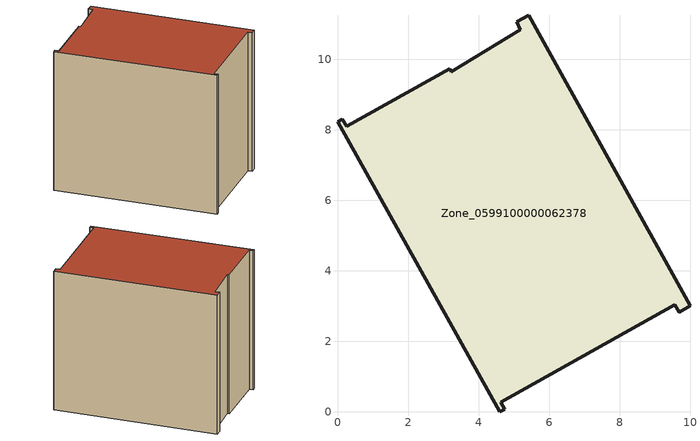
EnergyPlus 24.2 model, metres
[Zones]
Zone_0599100000062378
 floor ground (C_G): 5.43,11.26 10,3.01 9.69,2.83 9.57,3.04 4.63,0.28 4.75,0.08 4.6,0 0,8.23 0.14,8.31 0.26,8.1 3.19,9.73 3.23,9.65 5.19,10.84 5.08,11.07 z0
 wall outside (C_F): 4.6,0 4.75,0.08 4.63,0.28 9.57,3.04 9.69,2.83 10,3.01 5.43,11.26 5.08,11.07 5.19,10.84 3.23,9.65 3.19,9.73 0.26,8.1 0.14,8.31 0,8.23 4.6,0 z0:8.35
 roof outside (C_R): 5.19,10.84 3.23,9.65 3.19,9.73 0.26,8.1 0.14,8.31 0,8.23 4.6,0 4.75,0.08 4.63,0.28 9.57,3.04 9.69,2.83 10,3.01 5.43,11.26 5.08,11.07 z8.35
[BUILDING]
Pand.0599100000062378: North Axis=0; Terrain=City; Loads Convergence Tolerance Value=0.04; Temperature Convergence Tolerance Value=0.4; Solar Distribution=FullExterior; Maximum Number of Warmup Days=25; Minimum Number of Warmup Days=1
[Site:Location]
Rotterdam.The.Hague.AP_ZH_NLD Design_Conditions: Latitude=51.96; Longitude=4.45; Time Zone=1; Elevation=-4.5
[SITE:GROUNDTEMPERATURE:BUILDINGSURFACE]
18, 18, 18, 18, 18, 18, 18, 18, 18, 18, 18, 18
[MATERIAL] Thermal Absorptance=0.9; Solar Absorptance=0.7; Visible Absorptance=0.7
Name | Roughness | Thickness | Conductivity | Density | Specific Heat
G.TI.1965-1974 | MediumSmooth | 0.15 | 0.882353 | 540 | 1210
F.TI.1965-1974 | Rough | 0.3 | 0.697674 | 1920 | 840
R.TI.1965-1974 | MediumRough | 0.2 | 0.232558 | 1500 | 1000
[CONSTRUCTION]
C_G: G.TI.1965-1974
C_F: F.TI.1965-1974
C_R: R.TI.1965-1974
[ZONE]
Zone_0599100000062378: Type=1; Multiplier=1; Ceiling Height=Autocalculate; Volume=Autocalculate; Floor Area=autocalculate; Part of Total Floor Area=Yes
[ZONEINFILTRATION:DESIGNFLOWRATE]
Infil_Zone_0599100000062378: Zone or ZoneList or Space or SpaceList=Zone_0599100000062378; Schedule=AlwaysOn; Design Flow Rate Calculation Method=Flow/Area; Flow Rate per Floor Area=0.003; Constant Term Coefficient=1; Temperature Term Coefficient=0; Velocity Term Coefficient=0; Velocity Squared Term Coefficient=0
[HVACTEMPLATE:ZONE:IDEALLOADSAIRSYSTEM]
Zone_0599100000062378: Maximum Heating Supply Air Temperature=50; Minimum Cooling Supply Air Temperature=13; Maximum Heating Supply Air Humidity Ratio=0.0156; Minimum Cooling Supply Air Humidity Ratio=0.0077; Heating Limit=NoLimit; Cooling Limit=NoLimit; Dehumidification Control Type=ConstantSensibleHeatRatio; Cooling Sensible Heat Ratio=0.7; Dehumidification Setpoint=60; Humidification Control Type=None; Humidification Setpoint=30; Outdoor Air Method=None; Outdoor Air Flow Rate per Person=0.00944; Outdoor Air Flow Rate per Zone Floor Area=0; Outdoor Air Flow Rate per Zone=0; Demand Controlled Ventilation Type=None; Outdoor Air Economizer Type=NoEconomizer; Heat Recovery Type=None; Sensible Heat Recovery Effectiveness=0.7; Latent Heat Recovery Effectiveness=0.65
[ZONECONTROL:THERMOSTAT]
ThermostatControl_Zone_0599100000062378: Zone or ZoneList=Zone_0599100000062378; Control Type Schedule=DualSetpointControlType; Control 1=Thermostat_Zone_0599100000062378; Temperature Difference Between Cutout And Setpoint=0
[THERMOSTATSETPOINT:DUALSETPOINT]
Thermostat_Zone_0599100000062378: Heating Setpoint Temperature Schedule=HeatingSetpoint_Zone_0599100000062378; Cooling Setpoint Temperature Schedule=CoolingSetpoint_Zone_0599100000062378
[SCHEDULE:COMPACT]
HeatingSetpoint_Zone_0599100000062378: Through: 12/31, For: AllDays, Until: 24:00, 21
CoolingSetpoint_Zone_0599100000062378: Through: 12/31, For: AllDays, Until: 24:00, 24
DualSetpointControlType: Through: 12/31, For: AllDays, Until: 24:00, 4
AlwaysOn: Through: 12/31, For: AllDays, Until: 24:00, 1
